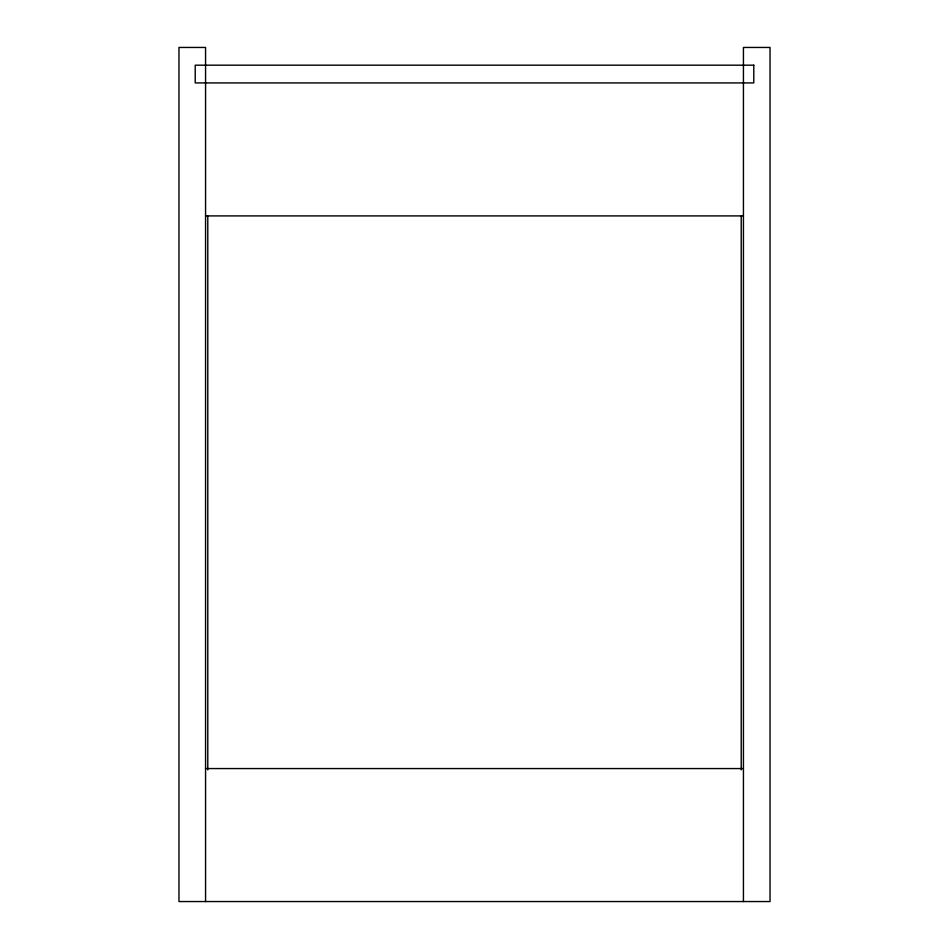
<?xml version="1.0" encoding="UTF-8"?>
<svg xmlns="http://www.w3.org/2000/svg" width="949" height="949" viewBox="0 0 949 949"><rect width="100%" height="100%" fill="white"/><g stroke="black" fill="none" stroke-linecap="round" stroke-linejoin="round"><path stroke-width="1.42" d="M205.565 215.909L743.435 215.909M205.565 768.56L743.435 768.56M743.435 901.55L743.435 47.45L770.03 47.45L770.03 901.55L178.97 901.55L178.97 47.45L205.565 47.45L205.565 901.55M741.216 216.158L741.216 769.864M207.784 216.158L207.784 769.864M753.779 65.184L195.221 65.184L195.221 82.919L753.779 82.919L753.779 65.184"/></g></svg>
